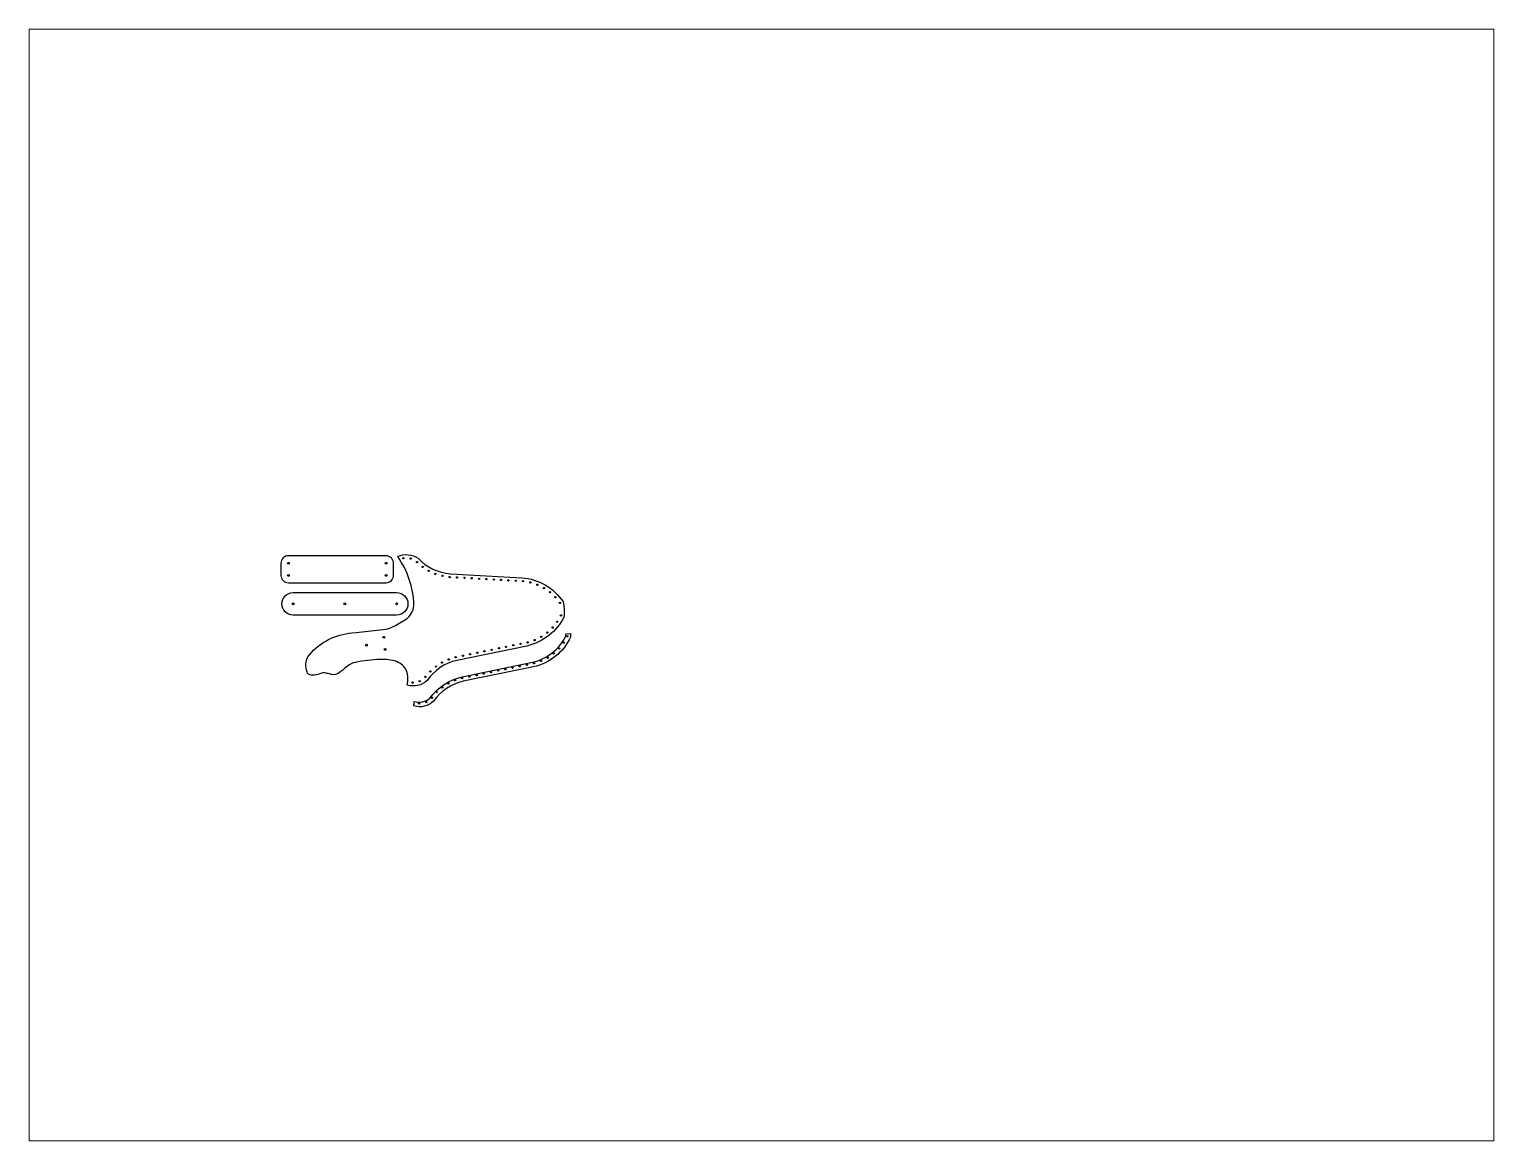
# Paper-space layout 'Лист1' of a CAD drawing. Header units: millimetres. Extents: x 26 to 231, y 20 to 176.
# The model-space entities are those that its viewports show. They can reach past a viewport. Long polylines and large blocks are cut down to what shows.
import ezdxf

# ---------------------------------------------------------------- set-up
doc = ezdxf.new("R2010")
doc.units = ezdxf.units.MM

msp = doc.modelspace()

# ---------------------------------------------------------------- linework, layer by layer
for points in [[(873.7, 1738.6, -0.270423), (896.2, 1736.7, -0.079545), (896.2, 1736.7, 0.186973), (932.1, 1719.5), (1011.4, 1715.1, -0.229831), (1057.1, 1688.6), (1058.2, 1680.5), (1058.3, 1672.3, -0.229831), (1017, 1639.3), (939.2, 1623.4, 0.186973), (906.2, 1601.1, -0.079545), (906.2, 1601.1, -0.270423), (884.2, 1596, 0.126975), (883.4, 1611.8, 0.190545), (872.4, 1622, 0.103488), (853.9, 1624.4, 0.036238), (826.5, 1621.2, 0.127051), (817.8, 1617.1), (815, 1614.7), (812.5, 1612.4), (810.6, 1611), (808.5, 1609.5, -0.243631), (800.2, 1607.6), (797.8, 1608.3), (796.4, 1608.7), (795, 1609), (794.1, 1609.2, 0.159428), (787.1, 1608.6, -0.107985), (779.2, 1607), (777.5, 1607, -0.30517), (772.9, 1610.7, -0.087875), (771.6, 1619, -0.196384), (775.6, 1629.5, -0.20342), (822.7, 1653.8), (827.3, 1654.3), (844, 1656), (857.4, 1657.5, 0.084408), (867.2, 1660.3, 0.016779), (882.1, 1668.6, 0.234259), (891.6, 1684.3), (891.6, 1685.2, 0.141907)], [(752.2, 1709.5), (860.7, 1709.5, 0.414214), (868.9, 1717.7), (868.9, 1731.2, 0.414214), (860.7, 1739.5), (752.2, 1739.5, 0.414214), (743.9, 1731.2), (743.9, 1717.7, 0.414214)], [(757.4, 1673.6, -1), (757.4, 1698.6), (872.4, 1698.6, -1), (872.4, 1673.6)], [(891.4, 1572.8, 0.039849), (892, 1577.8, 0.260679), (909.4, 1581.4, -0.184501), (945.2, 1605.3), (945.3, 1605.3), (1023.1, 1621.3, 0.223593), (1060.2, 1650.3), (1060.2, 1652.9), (1065.4, 1653.3), (1065.5, 1649.1, -0.229831), (1024.2, 1616.2), (946.4, 1600.2, 0.186973), (913.4, 1578, -0.079545), (913.4, 1578, -0.270423)]]:
    msp.add_lwpolyline(points, format="xyb", close=True)
for centre, radius in [((752.2, 1731.2), 1), ((860.7, 1731.2), 1), ((879.9, 1736.7), 0.75), ((888, 1736.4), 0.75), ((895, 1732.5), 0.75), ((901.2, 1727.2), 0.75), ((908.1, 1722.8), 0.75), ((752.2, 1717.7), 1), ((860.7, 1717.7), 1), ((915.5, 1719.4), 0.75), ((923.3, 1717.1), 0.75), ((931.4, 1715.8), 0.75), ((939.5, 1715.4), 0.75), ((947.7, 1714.9), 0.75), ((955.8, 1714.5), 0.75), ((964, 1714), 0.75), ((972.1, 1713.6), 0.75), ((980.3, 1713.1), 0.75), ((988.4, 1712.7), 0.75), ((996.5, 1712.2), 0.75), ((1004.7, 1711.8), 0.75), ((1012.8, 1711.3), 0.75), ((1020.9, 1709.9), 0.75), ((1028.6, 1707.3), 0.75), ((1035.9, 1703.7), 0.75), ((1042.6, 1699.1), 0.75), ((1048.6, 1693.5), 0.75), ((757.4, 1686.1), 1), ((814.9, 1686.1), 1), ((872.4, 1686.1), 1), ((1053.6, 1687.1), 0.75), ((1045.5, 1659.8), 0.75), ((1050.6, 1666.2), 0.75), ((1054.7, 1673.3), 0.75), ((858.2, 1649), 1), ((1009.9, 1641.7), 0.75), ((1017.8, 1643.4), 0.75), ((1025.6, 1645.9), 0.75), ((1032.9, 1649.6), 0.75), ((1039.6, 1654.2), 0.75), ((1057.7, 1643.1), 0.75), ((1061.8, 1650.1), 0.75), ((838.8, 1640.3), 1), ((859.5, 1635.6), 1), ((937.9, 1626.9), 0.75), ((945.9, 1628.6), 0.75), ((953.9, 1630.2), 0.75), ((961.9, 1631.9), 0.75), ((969.9, 1633.5), 0.75), ((977.9, 1635.1), 0.75), ((985.9, 1636.8), 0.75), ((993.9, 1638.4), 0.75), ((1001.9, 1640.1), 0.75), ((1040, 1626.4), 0.75), ((1046.7, 1631.1), 0.75), ((1052.7, 1636.7), 0.75), ((909.8, 1611.2), 0.75), ((915.9, 1616.6), 0.75), ((922.8, 1621), 0.75), ((930.2, 1624.5), 0.75), ((977.1, 1610.3), 0.75), ((985.1, 1612), 0.75), ((993, 1613.6), 0.75), ((1001, 1615.3), 0.75), ((1009, 1616.9), 0.75), ((1017, 1618.5), 0.75), ((1025, 1620.2), 0.75), ((1032.7, 1622.8), 0.75), ((890.1, 1598.7), 0.75), ((898.1, 1600.2), 0.75), ((904.4, 1605.1), 0.75), ((923.1, 1593.4), 0.75), ((929.9, 1597.9), 0.75), ((937.3, 1601.3), 0.75), ((945.1, 1603.8), 0.75), ((953.1, 1605.4), 0.75), ((961.1, 1607.1), 0.75), ((969.1, 1608.7), 0.75), ((905.2, 1577), 0.75), ((911.6, 1581.9), 0.75), ((917, 1588.1), 0.75), ((897.3, 1575.6), 0.75)]:
    msp.add_circle(centre, radius)
for centre in [(904.9, 1603.4), (912.1, 1580.3)]:
    msp.add_arc(centre, 0.0217, 317.553, 335.745)

psp = doc.layouts.new('Лист1')

# ---------------------------------------------------------------- viewports
at = {"layer": '0'}
psp.add_viewport(center=(128.5, 97.5), size=(205.6, 156), view_center_point=(1277.45, 1707.05), view_height=1233.5738, dxfattribs=at)

doc.saveas('drawing.dxf')
